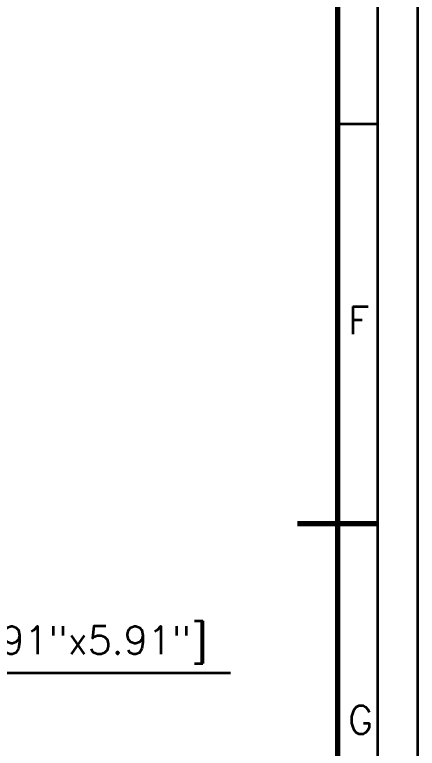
# Model space of a CAD drawing. Extents: x 68 to 8478, y -14 to 5926.
# Drawn here: x 7974 to 8478, y 2661 to 3578 of the extents above; entities that cross this region are included whole.
import ezdxf

# ---------------------------------------------------------------- set-up
doc = ezdxf.new("R2010")
doc.units = 0
doc.header["$LTSCALE"] = 10
doc.layers.add('10', color=3, linetype='CONTINUOUS')
for name, color, linetype, lineweight in [('dim', 3, 'CONTINUOUS', 15), ('M_EQUIP_D1', 3, 'CONTINUOUS', 35), ('M_EQUIP_E3', 3, 'CONTINUOUS', 35)]:
    doc.layers.add(name, color=color, linetype=linetype, lineweight=lineweight)
doc.styles.add('S', font='simplex.shx', dxfattribs={"width": 0.8})
doc.styles.add('SIMPLEX', font='simplex')

# ---------------------------------------------------------------- blocks, each defined once
blk = doc.blocks.new('A$C0F477D11')
at = {"layer": '10', "color": 3, "linetype": 'Continuous', "lineweight": 35}
for p, q in [((836, 345.5), (831, 345.5)), ((836, 295.5), (831, 295.5))]:
    blk.add_line(p, q, dxfattribs=at)
at = {"layer": '10', "color": 7, "linetype": 'Continuous', "lineweight": 70}
blk.add_line((836, 295.5), (826, 295.5), dxfattribs=at)
at = {"layer": '10', "color": 3, "linetype": 'Continuous', "lineweight": 35}
for points in [[(841, 0), (0, 0), (0, 594), (841, 594)], [(836, 5), (15, 5), (15, 589), (836, 589)]]:
    blk.add_lwpolyline(points, close=True, dxfattribs=at)
at = {"layer": '10', "color": 7, "linetype": 'Continuous', "lineweight": 70}
blk.add_lwpolyline([(831, 10), (20, 10), (20, 584), (831, 584)], close=True, dxfattribs=at)
at = {"layer": '10', "color": 3, "linetype": 'Continuous', "lineweight": 35, "style": 'S'}
for s, p in [('F', (832.304, 319.208)), ('G', (832.304, 269.208))]:
    blk.add_text(s, height=3.5, dxfattribs=at).set_placement(p)

msp = doc.modelspace()

# ---------------------------------------------------------------- linework, layer by layer
at = {"layer": 'M_EQUIP_E3', "color": 3, "linetype": 'Continuous', "lineweight": 35}
msp.add_line((7463.99, 2755), (8244.28, 2755), dxfattribs=at)

# ---------------------------------------------------------------- block references
at = {"layer": 'dim', "lineweight": 35, "xscale": 10, "yscale": 10, "zscale": 10}
msp.add_blockref('A$C0F477D11', (68.09, -13.54), dxfattribs=at)

# ---------------------------------------------------------------- texts
at = {"layer": 'M_EQUIP_D1', "color": 3, "linetype": 'Continuous', "style": 'SIMPLEX'}
msp.add_text('150x150[5.91"x5.91"]', height=35, dxfattribs=at).set_placement((7684.46, 2778.33))

doc.saveas('drawing.dxf')
